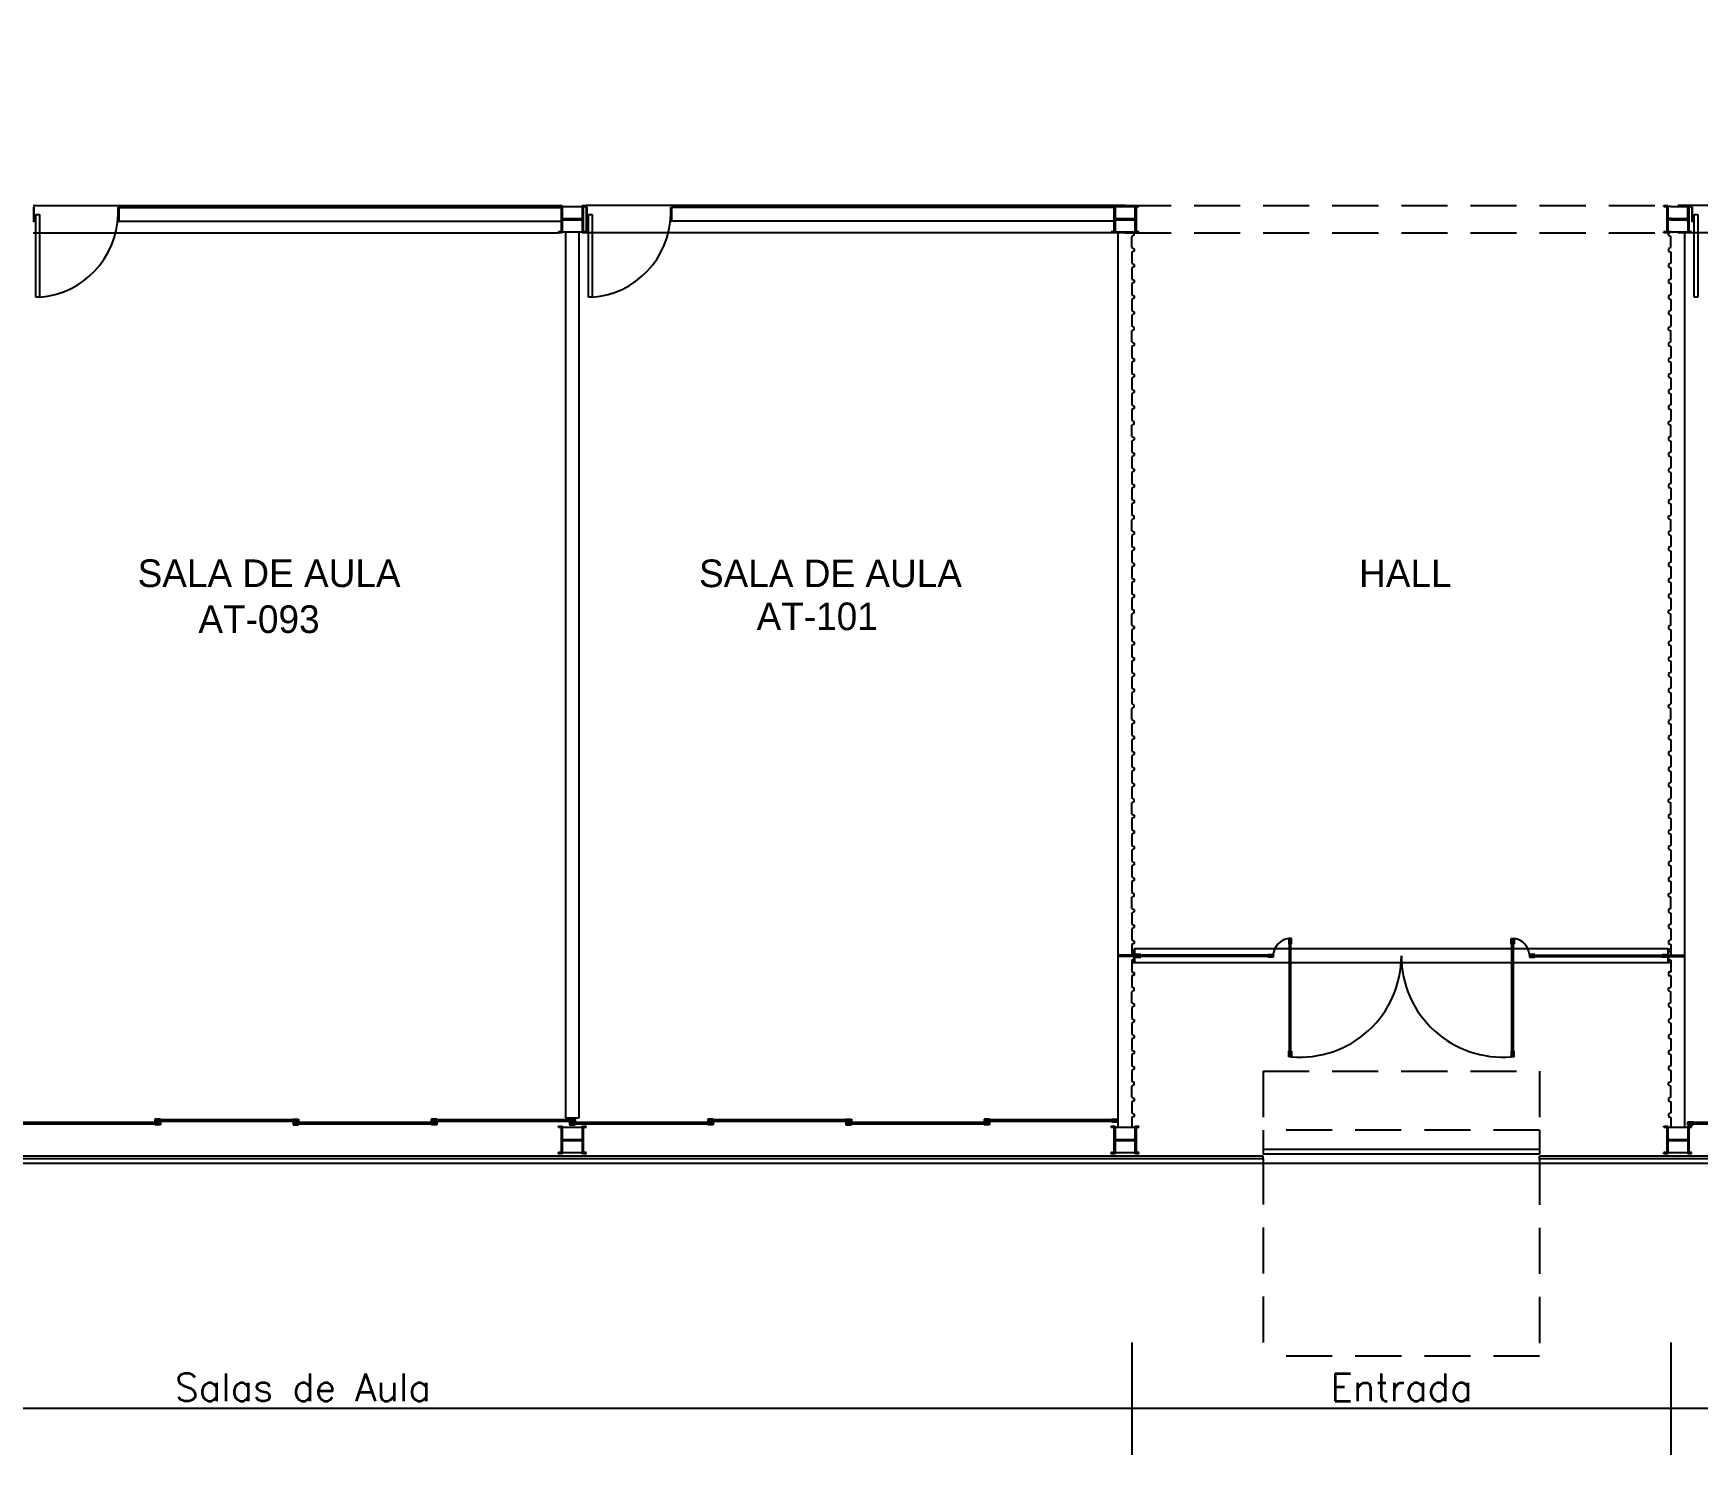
# Model space of a CAD drawing. Header units: millimetres. Extents: x 3281 to 3401, y 1379 to 1410.
# Drawn here: x 3350.39 to 3368.46, y 1379.14 to 1394.57 of the extents above; entities that cross this region are included whole.
import ezdxf
from ezdxf.enums import TextEntityAlignment as Align

# ---------------------------------------------------------------- set-up
doc = ezdxf.new("R2010")
doc.units = ezdxf.units.MM
doc.linetypes.add('DASHED', pattern=[0.75, 0.5, -0.25])
for name, color, linetype in [('3', 2, 'Continuous'), ('MATRIZ', 2, 'Continuous'), ('MATRIZ-1', 1, 'Continuous'), ('PROJ', 1, 'DASHED'), ('TEXTO-CENTRO-CUSTO', 2, 'Continuous')]:
    doc.layers.add(name, color=color, linetype=linetype)
doc.styles.add('FONTE', font='FONTE.shx', dxfattribs={"height": 0.4})
doc.styles.add('ROMANS', font='simplex.shx', dxfattribs={"height": 0.3})
doc.dimstyles.new('1', dxfattribs={"dimtxt": 0.3, "dimasz": 0.18, "dimexe": 0.5, "dimexo": 1, "dimgap": 0.08, "dimtad": 1, "dimdec": 4, "dimzin": 12, "dimdsep": 46, "dimtxsty": 'ROMANS', "dimblk1": 'NONE', "dimblk2": 'NONE', "dimsah": 1, "dimcen": 0, "dimclrd": 2, "dimclre": 2, "dimclrt": 2, "dimadec": 0, "dimazin": 0, "dimtfac": 1, "dimtdec": 4, "dimtofl": 0, "dimtmove": 2, "dimatfit": 3, "dimldrblk": 'NONE', "dimfxl": 1, "dimtolj": 1, "dimtzin": 4, "dimarcsym": 0})

# ---------------------------------------------------------------- blocks, each defined once
blk = doc.blocks.new('*D25')
at = {"layer": 'DEFPOINTS', "color": 0, "linetype": 'Continuous', "transparency": 16777216}
for p in [(3344.315, 1381.353), (3362.315, 1381.353), (3344.315, 1379.636)]:
    blk.add_point(p, dxfattribs=at)
at = {"layer": 'TEXTO-CENTRO-CUSTO', "color": 2, "linetype": 'Continuous', "lineweight": -2, "transparency": 16777216}
for p, q in [((3344.315, 1380.353), (3344.315, 1379.136)), ((3362.315, 1380.353), (3362.315, 1379.136)), ((3362.315, 1379.636), (3344.315, 1379.636))]:
    blk.add_line(p, q, dxfattribs=at)
at = {"layer": 'TEXTO-CENTRO-CUSTO', "color": 2, "linetype": 'Continuous', "transparency": 16777216, "insert": (3353.315, 1379.866), "char_height": 0.3, "attachment_point": 5, "style": 'ROMANS'}
blk.add_mtext('\\A1;Salas de Aula', dxfattribs=at)
blk = doc.blocks.new('_NONE')
at = {"color": 0, "linetype": 'ByBlock'}
blk.add_circle((0, 0), 0.25, dxfattribs=at)
blk = doc.blocks.new('*D27')
at = {"layer": 'DEFPOINTS', "color": 0, "linetype": 'Continuous', "transparency": 16777216}
for p in [(3362.315, 1381.353), (3368.164, 1381.353), (3362.315, 1379.636)]:
    blk.add_point(p, dxfattribs=at)
at = {"layer": 'TEXTO-CENTRO-CUSTO', "color": 2, "linetype": 'Continuous', "lineweight": -2, "transparency": 16777216}
for p, q in [((3362.315, 1380.353), (3362.315, 1379.136)), ((3368.164, 1380.353), (3368.164, 1379.136)), ((3368.164, 1379.636), (3362.315, 1379.636))]:
    blk.add_line(p, q, dxfattribs=at)
at = {"layer": 'TEXTO-CENTRO-CUSTO', "color": 2, "linetype": 'Continuous', "transparency": 16777216, "insert": (3365.239, 1379.866), "char_height": 0.3, "attachment_point": 5, "style": 'ROMANS'}
blk.add_mtext('\\A1;Entrada', dxfattribs=at)
blk = doc.blocks.new('*D28')
at = {"layer": 'DEFPOINTS', "color": 0, "linetype": 'Continuous', "transparency": 16777216}
for p in [(3368.164, 1381.353), (3386.314, 1381.353), (3368.164, 1379.636)]:
    blk.add_point(p, dxfattribs=at)
at = {"layer": 'TEXTO-CENTRO-CUSTO', "color": 2, "linetype": 'Continuous', "lineweight": -2, "transparency": 16777216}
for p, q in [((3368.164, 1380.353), (3368.164, 1379.136)), ((3386.314, 1380.353), (3386.314, 1379.136)), ((3386.314, 1379.636), (3368.164, 1379.636))]:
    blk.add_line(p, q, dxfattribs=at)
at = {"layer": 'TEXTO-CENTRO-CUSTO', "color": 2, "linetype": 'Continuous', "transparency": 16777216, "insert": (3377.239, 1379.866), "char_height": 0.3, "attachment_point": 5, "style": 'ROMANS'}
blk.add_mtext('\\A1;Salas de Aula', dxfattribs=at)

msp = doc.modelspace()

# ---------------------------------------------------------------- linework, layer by layer
msp.add_lwpolyline([(3281.08946, 1406.79859), (3401.38888, 1406.79859), (3401.38888, 1382.29859), (3281.08946, 1382.29859)], close=True)
at = {"layer": 'MATRIZ'}
for p, q in [((3350.39493, 1392.52018), (3350.39493, 1392.68018)), ((3350.39993, 1392.68018), (3350.39493, 1392.68018)), ((3350.39993, 1392.52018), (3350.39993, 1392.68018)), ((3350.41546, 1392.60061), (3350.45546, 1392.60061)), ((3350.41546, 1391.70061), (3350.41546, 1392.60061)), ((3350.45546, 1392.60061), (3350.45546, 1391.70061)), ((3351.31483, 1392.68018), (3351.30983, 1392.68018)), ((3351.30983, 1392.52018), (3351.30983, 1392.68018)), ((3351.31483, 1392.52018), (3351.31483, 1392.68018)), ((3351.31983, 1392.52618), (3351.31983, 1392.67618)), ((3351.31983, 1392.67618), (3356.11946, 1392.67618)), ((3356.08946, 1392.69818), (3356.13146, 1392.69818)), ((3356.08946, 1392.68618), (3356.08946, 1392.69818)), ((3356.08946, 1392.68618), (3356.11946, 1392.68618)), ((3356.11946, 1392.68618), (3356.11946, 1392.41018)), ((3356.13146, 1392.69818), (3356.13146, 1392.39818)), ((3356.13146, 1392.68618), (3356.34746, 1392.68618)), ((3356.13146, 1392.55418), (3356.34746, 1392.55418)), ((3356.13146, 1392.54218), (3356.34746, 1392.54218)), ((3356.34746, 1392.69818), (3356.34746, 1392.39818)), ((3356.34746, 1392.69818), (3356.38946, 1392.69818)), ((3356.35946, 1392.68618), (3356.35946, 1392.41018)), ((3356.35946, 1392.68618), (3356.38946, 1392.68618)), ((3356.38946, 1392.68618), (3356.38946, 1392.69818)), ((3356.38946, 1392.68618), (3356.38946, 1392.41018)), ((3356.39493, 1392.52018), (3356.39493, 1392.68018)), ((3356.39993, 1392.68018), (3356.39493, 1392.68018)), ((3356.39993, 1392.52018), (3356.39993, 1392.68018)), ((3356.41546, 1392.60061), (3356.45546, 1392.60061)), ((3356.41546, 1391.70061), (3356.41546, 1392.60061)), ((3356.45546, 1392.60061), (3356.45546, 1391.70061)), ((3357.31483, 1392.68018), (3357.30983, 1392.68018)), ((3357.30983, 1392.52018), (3357.30983, 1392.68018)), ((3357.31483, 1392.52018), (3357.31483, 1392.68018)), ((3362.11946, 1392.67618), (3357.31983, 1392.67618)), ((3357.31983, 1392.52618), (3357.31983, 1392.67618)), ((3362.08946, 1392.68618), (3362.08946, 1392.69818)), ((3362.08946, 1392.69818), (3362.13146, 1392.69818)), ((3362.08946, 1392.68618), (3362.11946, 1392.68618)), ((3362.11946, 1392.68618), (3362.11946, 1392.41018)), ((3362.13146, 1392.69818), (3362.13146, 1392.39818)), ((3362.13146, 1392.68618), (3362.34746, 1392.68618)), ((3362.13146, 1392.55418), (3362.34746, 1392.55418)), ((3362.13146, 1392.54218), (3362.34746, 1392.54218)), ((3368.16437, 1392.68618), (3368.34746, 1392.68618)), ((3368.16437, 1392.55418), (3368.34746, 1392.55418)), ((3368.16437, 1392.54218), (3368.34746, 1392.54218)), ((3368.34488, 1392.68118), (3368.34988, 1392.68118)), ((3368.34488, 1392.68118), (3368.34488, 1392.52118)), ((3368.34746, 1392.69818), (3368.38946, 1392.69818)), ((3368.34746, 1392.69818), (3368.34746, 1392.39818)), ((3368.34988, 1392.68118), (3368.34988, 1392.52118)), ((3368.35946, 1392.68618), (3368.38946, 1392.68618)), ((3368.35946, 1392.68618), (3368.35946, 1392.41018)), ((3368.38946, 1392.68618), (3368.38946, 1392.69818)), ((3368.39493, 1392.52017), (3368.39493, 1392.68017)), ((3368.39993, 1392.68017), (3368.39493, 1392.68017)), ((3368.39993, 1392.52017), (3368.39993, 1392.68017)), ((3368.41546, 1392.60059), (3368.45546, 1392.60059)), ((3368.41546, 1391.70059), (3368.41546, 1392.60059)), ((3368.45546, 1392.60059), (3368.45546, 1391.70059)), ((3350.39993, 1392.52018), (3350.39493, 1392.52018)), ((3351.31483, 1392.52018), (3351.30983, 1392.52018)), ((3351.31983, 1392.52618), (3356.11946, 1392.52618)), ((3356.08946, 1392.39818), (3356.08946, 1392.41018)), ((3356.11946, 1392.41018), (3356.08946, 1392.41018)), ((3356.13146, 1392.39818), (3356.08946, 1392.39818)), ((3356.13146, 1392.41018), (3356.34746, 1392.41018)), ((3356.16446, 1392.41018), (3356.16446, 1382.794)), ((3356.31446, 1382.794), (3356.31446, 1392.41018)), ((3356.38946, 1392.39818), (3356.34746, 1392.39818)), ((3356.38946, 1392.41018), (3356.35946, 1392.41018)), ((3356.38946, 1392.39818), (3356.38946, 1392.41018)), ((3356.39993, 1392.52018), (3356.39493, 1392.52018)), ((3357.31483, 1392.52018), (3357.30983, 1392.52018)), ((3362.11946, 1392.52618), (3357.31983, 1392.52618)), ((3362.11946, 1392.41018), (3362.08946, 1392.41018)), ((3362.08946, 1392.39818), (3362.08946, 1392.41018)), ((3362.13146, 1392.39818), (3362.08946, 1392.39818)), ((3362.13146, 1392.41018), (3362.34746, 1392.41018)), ((3362.16404, 1382.69093), (3362.16404, 1392.41018)), ((3368.16437, 1392.41018), (3368.34746, 1392.41018)), ((3368.31488, 1382.69093), (3368.31488, 1392.41018)), ((3368.34488, 1392.52118), (3368.34988, 1392.52118)), ((3368.38946, 1392.39818), (3368.34746, 1392.39818)), ((3368.38946, 1392.41018), (3368.35946, 1392.41018)), ((3368.38946, 1392.39818), (3368.38946, 1392.41018)), ((3368.39993, 1392.52017), (3368.39493, 1392.52017)), ((3350.45546, 1391.70061), (3350.41546, 1391.70061)), ((3356.45546, 1391.70061), (3356.41546, 1391.70061)), ((3368.45546, 1391.70059), (3368.41546, 1391.70059)), ((3356.16446, 1382.794), (3356.31446, 1382.794))]:
    msp.add_line(p, q, dxfattribs=at)
for centre in [(3350.386, 1392.62208), (3356.386, 1392.62208)]:
    msp.add_arc(centre, 0.92408, 274.310497, 358.642288, dxfattribs=at)
at = {"layer": 'MATRIZ-1'}
for p, q in [((3350.38946, 1392.69818), (3356.08946, 1392.69818)), ((3362.23946, 1392.69818), (3356.38946, 1392.69818)), ((3362.34746, 1392.69818), (3362.38946, 1392.69818)), ((3362.34746, 1392.69818), (3362.34746, 1392.39818)), ((3362.35946, 1392.68618), (3362.38946, 1392.68618)), ((3362.35946, 1392.68618), (3362.35946, 1392.41018)), ((3362.38946, 1392.68618), (3362.38946, 1392.69818)), ((3368.08946, 1392.68618), (3368.08946, 1392.69818)), ((3368.08946, 1392.69818), (3368.13146, 1392.69818)), ((3368.08946, 1392.68618), (3368.11946, 1392.68618)), ((3368.11946, 1392.68618), (3368.11946, 1392.41018)), ((3368.13146, 1392.69818), (3368.13146, 1392.39818)), ((3368.16437, 1392.68618), (3368.13146, 1392.68618)), ((3368.16437, 1392.55418), (3368.13146, 1392.55418)), ((3368.16437, 1392.54218), (3368.13146, 1392.54218)), ((3374.08946, 1392.69818), (3368.23946, 1392.69818)), ((3350.38946, 1392.39818), (3356.08946, 1392.39818)), ((3362.23946, 1392.39818), (3356.38946, 1392.39818)), ((3362.33956, 1392.39809), (3362.31456, 1392.41059)), ((3362.33956, 1392.37309), (3362.31456, 1392.36059)), ((3362.31456, 1392.23979), (3362.31456, 1392.36059)), ((3362.33956, 1392.37309), (3362.33956, 1392.39809)), ((3362.38946, 1392.39818), (3362.34746, 1392.39818)), ((3362.38946, 1392.41018), (3362.35946, 1392.41018)), ((3362.38946, 1392.39818), (3362.38946, 1392.41018)), ((3368.11946, 1392.41018), (3368.08946, 1392.41018)), ((3368.08946, 1392.39818), (3368.08946, 1392.41018)), ((3368.13146, 1392.39818), (3368.08946, 1392.39818)), ((3368.16437, 1392.41018), (3368.13146, 1392.41018)), ((3368.13937, 1392.39809), (3368.16437, 1392.41059)), ((3368.13937, 1392.37309), (3368.13937, 1392.39809)), ((3368.13937, 1392.37309), (3368.16437, 1392.36059)), ((3368.16437, 1392.23979), (3368.16437, 1392.36059)), ((3374.08946, 1392.39818), (3368.23946, 1392.39818)), ((3362.31456, 1392.23979), (3362.33956, 1392.22729)), ((3362.33956, 1392.20229), (3362.31456, 1392.18979)), ((3362.31456, 1392.18979), (3362.31456, 1392.06933)), ((3362.33956, 1392.22729), (3362.33956, 1392.20229)), ((3368.16437, 1392.23979), (3368.13937, 1392.22729)), ((3368.13937, 1392.22729), (3368.13937, 1392.20229)), ((3368.13937, 1392.20229), (3368.16437, 1392.18979)), ((3368.16437, 1392.18979), (3368.16437, 1392.06933)), ((3362.31456, 1392.06933), (3362.33956, 1392.05683)), ((3362.33956, 1392.03183), (3362.31456, 1392.01933)), ((3362.31456, 1392.01933), (3362.31456, 1391.89819)), ((3362.33956, 1392.05683), (3362.33956, 1392.03183)), ((3368.16437, 1392.06933), (3368.13937, 1392.05683)), ((3368.13937, 1392.05683), (3368.13937, 1392.03183)), ((3368.13937, 1392.03183), (3368.16437, 1392.01933)), ((3368.16437, 1392.01933), (3368.16437, 1391.89819)), ((3362.31456, 1391.89819), (3362.33956, 1391.88569)), ((3362.33956, 1391.86069), (3362.31456, 1391.84819)), ((3362.31456, 1391.84819), (3362.31456, 1391.72739)), ((3362.33956, 1391.88569), (3362.33956, 1391.86069)), ((3368.16437, 1391.89819), (3368.13937, 1391.88569)), ((3368.13937, 1391.88569), (3368.13937, 1391.86069)), ((3368.13937, 1391.86069), (3368.16437, 1391.84819)), ((3368.16437, 1391.84819), (3368.16437, 1391.72739)), ((3362.31456, 1391.72739), (3362.33956, 1391.71489)), ((3362.33956, 1391.68989), (3362.31456, 1391.67739)), ((3362.31456, 1391.67739), (3362.31456, 1391.55659)), ((3362.33956, 1391.71489), (3362.33956, 1391.68989)), ((3368.16437, 1391.72739), (3368.13937, 1391.71489)), ((3368.13937, 1391.71489), (3368.13937, 1391.68989)), ((3368.13937, 1391.68989), (3368.16437, 1391.67739)), ((3368.16437, 1391.67739), (3368.16437, 1391.55659)), ((3362.31456, 1391.55659), (3362.33956, 1391.54409)), ((3362.33956, 1391.51909), (3362.31456, 1391.50659)), ((3362.31456, 1391.50659), (3362.31456, 1391.38579)), ((3362.33956, 1391.54409), (3362.33956, 1391.51909)), ((3368.16437, 1391.55659), (3368.13937, 1391.54409)), ((3368.13937, 1391.54409), (3368.13937, 1391.51909)), ((3368.13937, 1391.51909), (3368.16437, 1391.50659)), ((3368.16437, 1391.50659), (3368.16437, 1391.38579)), ((3362.33956, 1391.37329), (3362.31456, 1391.38579)), ((3362.33956, 1391.34829), (3362.31456, 1391.33579)), ((3362.31456, 1391.21499), (3362.31456, 1391.33579)), ((3362.33956, 1391.34829), (3362.33956, 1391.37329)), ((3368.13937, 1391.37329), (3368.16437, 1391.38579)), ((3368.13937, 1391.34829), (3368.13937, 1391.37329)), ((3368.13937, 1391.34829), (3368.16437, 1391.33579)), ((3368.16437, 1391.21499), (3368.16437, 1391.33579)), ((3362.31456, 1391.21499), (3362.33956, 1391.20249)), ((3362.33956, 1391.17749), (3362.31456, 1391.16499)), ((3362.31456, 1391.16499), (3362.31456, 1391.04453)), ((3362.33956, 1391.20249), (3362.33956, 1391.17749)), ((3368.16437, 1391.21499), (3368.13937, 1391.20249)), ((3368.13937, 1391.20249), (3368.13937, 1391.17749)), ((3368.13937, 1391.17749), (3368.16437, 1391.16499)), ((3368.16437, 1391.16499), (3368.16437, 1391.04453)), ((3362.31456, 1391.04453), (3362.33956, 1391.03203)), ((3362.33956, 1391.00703), (3362.31456, 1390.99453)), ((3362.31456, 1390.99453), (3362.31456, 1390.87339)), ((3362.33956, 1391.03203), (3362.33956, 1391.00703)), ((3368.16437, 1391.04453), (3368.13937, 1391.03203)), ((3368.13937, 1391.03203), (3368.13937, 1391.00703)), ((3368.13937, 1391.00703), (3368.16437, 1390.99453)), ((3368.16437, 1390.99453), (3368.16437, 1390.87339)), ((3362.31456, 1390.87339), (3362.33956, 1390.86089)), ((3362.33956, 1390.83589), (3362.31456, 1390.82339)), ((3362.31456, 1390.82339), (3362.31456, 1390.70259)), ((3362.33956, 1390.86089), (3362.33956, 1390.83589)), ((3368.16437, 1390.87339), (3368.13937, 1390.86089)), ((3368.13937, 1390.86089), (3368.13937, 1390.83589)), ((3368.13937, 1390.83589), (3368.16437, 1390.82339)), ((3368.16437, 1390.82339), (3368.16437, 1390.70259)), ((3362.31456, 1390.70259), (3362.33956, 1390.69009)), ((3362.33956, 1390.66509), (3362.31456, 1390.65259)), ((3362.31456, 1390.65259), (3362.31456, 1390.53179)), ((3362.33956, 1390.69009), (3362.33956, 1390.66509)), ((3368.16437, 1390.70259), (3368.13937, 1390.69009)), ((3368.13937, 1390.69009), (3368.13937, 1390.66509)), ((3368.13937, 1390.66509), (3368.16437, 1390.65259)), ((3368.16437, 1390.65259), (3368.16437, 1390.53179)), ((3362.31456, 1390.53179), (3362.33956, 1390.51929)), ((3362.33956, 1390.49429), (3362.31456, 1390.48179)), ((3362.31456, 1390.48179), (3362.31456, 1390.36099)), ((3362.33956, 1390.34849), (3362.31456, 1390.36099)), ((3362.33956, 1390.51929), (3362.33956, 1390.49429)), ((3368.16437, 1390.53179), (3368.13937, 1390.51929)), ((3368.13937, 1390.51929), (3368.13937, 1390.49429)), ((3368.13937, 1390.49429), (3368.16437, 1390.48179)), ((3368.13937, 1390.34849), (3368.16437, 1390.36099)), ((3368.16437, 1390.48179), (3368.16437, 1390.36099)), ((3362.33956, 1390.32349), (3362.31456, 1390.31099)), ((3362.31456, 1390.19019), (3362.31456, 1390.31099)), ((3362.31456, 1390.19019), (3362.33956, 1390.17769)), ((3362.33956, 1390.32349), (3362.33956, 1390.34849)), ((3368.13937, 1390.32349), (3368.13937, 1390.34849)), ((3368.13937, 1390.32349), (3368.16437, 1390.31099)), ((3368.16437, 1390.19019), (3368.13937, 1390.17769)), ((3368.16437, 1390.19019), (3368.16437, 1390.31099)), ((3362.33956, 1390.15269), (3362.31456, 1390.14019)), ((3362.31456, 1390.14019), (3362.31456, 1390.01973)), ((3362.31456, 1390.01973), (3362.33956, 1390.00723)), ((3362.33956, 1390.17769), (3362.33956, 1390.15269)), ((3362.33956, 1390.00723), (3362.33956, 1389.98223)), ((3368.13937, 1390.17769), (3368.13937, 1390.15269)), ((3368.13937, 1390.15269), (3368.16437, 1390.14019)), ((3368.16437, 1390.01973), (3368.13937, 1390.00723)), ((3368.13937, 1390.00723), (3368.13937, 1389.98223)), ((3368.16437, 1390.14019), (3368.16437, 1390.01973)), ((3362.33956, 1389.98223), (3362.31456, 1389.96973)), ((3362.31456, 1389.96973), (3362.31456, 1389.84859)), ((3362.31456, 1389.84859), (3362.33956, 1389.83609)), ((3362.33956, 1389.83609), (3362.33956, 1389.81109)), ((3368.13937, 1389.98223), (3368.16437, 1389.96973)), ((3368.16437, 1389.84859), (3368.13937, 1389.83609)), ((3368.13937, 1389.83609), (3368.13937, 1389.81109)), ((3368.16437, 1389.96973), (3368.16437, 1389.84859)), ((3362.33956, 1389.81109), (3362.31456, 1389.79859)), ((3362.31456, 1389.79859), (3362.31456, 1389.67779)), ((3362.31456, 1389.67779), (3362.33956, 1389.66529)), ((3362.33956, 1389.64029), (3362.31456, 1389.62779)), ((3362.33956, 1389.66529), (3362.33956, 1389.64029)), ((3368.13937, 1389.81109), (3368.16437, 1389.79859)), ((3368.16437, 1389.67779), (3368.13937, 1389.66529)), ((3368.13937, 1389.66529), (3368.13937, 1389.64029)), ((3368.13937, 1389.64029), (3368.16437, 1389.62779)), ((3368.16437, 1389.79859), (3368.16437, 1389.67779)), ((3362.31456, 1389.62779), (3362.31456, 1389.50699)), ((3362.31456, 1389.50699), (3362.33956, 1389.49449)), ((3362.33956, 1389.46949), (3362.31456, 1389.45699)), ((3362.31456, 1389.45699), (3362.31456, 1389.33619)), ((3362.33956, 1389.49449), (3362.33956, 1389.46949)), ((3368.16437, 1389.50699), (3368.13937, 1389.49449)), ((3368.13937, 1389.49449), (3368.13937, 1389.46949)), ((3368.13937, 1389.46949), (3368.16437, 1389.45699)), ((3368.16437, 1389.62779), (3368.16437, 1389.50699)), ((3368.16437, 1389.45699), (3368.16437, 1389.33619)), ((3362.33956, 1389.32369), (3362.31456, 1389.33619)), ((3362.33956, 1389.29869), (3362.31456, 1389.28619)), ((3362.31456, 1389.16539), (3362.31456, 1389.28619)), ((3362.33956, 1389.29869), (3362.33956, 1389.32369)), ((3368.13937, 1389.32369), (3368.16437, 1389.33619)), ((3368.13937, 1389.29869), (3368.13937, 1389.32369)), ((3368.13937, 1389.29869), (3368.16437, 1389.28619)), ((3368.16437, 1389.16539), (3368.16437, 1389.28619)), ((3362.31456, 1389.16539), (3362.33956, 1389.15289)), ((3362.33956, 1389.12789), (3362.31456, 1389.11539)), ((3362.31456, 1389.11539), (3362.31456, 1388.99493)), ((3362.33956, 1389.15289), (3362.33956, 1389.12789)), ((3368.16437, 1389.16539), (3368.13937, 1389.15289)), ((3368.13937, 1389.15289), (3368.13937, 1389.12789)), ((3368.13937, 1389.12789), (3368.16437, 1389.11539)), ((3368.16437, 1389.11539), (3368.16437, 1388.99493)), ((3362.31456, 1388.99493), (3362.33956, 1388.98243)), ((3362.33956, 1388.95743), (3362.31456, 1388.94493)), ((3362.31456, 1388.94493), (3362.31456, 1388.82379)), ((3362.33956, 1388.98243), (3362.33956, 1388.95743)), ((3368.16437, 1388.99493), (3368.13937, 1388.98243)), ((3368.13937, 1388.98243), (3368.13937, 1388.95743)), ((3368.13937, 1388.95743), (3368.16437, 1388.94493)), ((3368.16437, 1388.94493), (3368.16437, 1388.82379)), ((3362.31456, 1388.82379), (3362.33956, 1388.81129)), ((3362.33956, 1388.78629), (3362.31456, 1388.77379)), ((3362.31456, 1388.77379), (3362.31456, 1388.65299)), ((3362.33956, 1388.81129), (3362.33956, 1388.78629)), ((3368.16437, 1388.82379), (3368.13937, 1388.81129)), ((3368.13937, 1388.81129), (3368.13937, 1388.78629)), ((3368.13937, 1388.78629), (3368.16437, 1388.77379)), ((3368.16437, 1388.77379), (3368.16437, 1388.65299)), ((3362.31456, 1388.65299), (3362.33956, 1388.64049)), ((3362.33956, 1388.61549), (3362.31456, 1388.60299)), ((3362.31456, 1388.60299), (3362.31456, 1388.48219)), ((3362.33956, 1388.64049), (3362.33956, 1388.61549)), ((3368.16437, 1388.65299), (3368.13937, 1388.64049)), ((3368.13937, 1388.64049), (3368.13937, 1388.61549)), ((3368.13937, 1388.61549), (3368.16437, 1388.60299)), ((3368.16437, 1388.60299), (3368.16437, 1388.48219)), ((3362.31456, 1388.48219), (3362.33956, 1388.46969)), ((3362.33956, 1388.44469), (3362.31456, 1388.43219)), ((3362.31456, 1388.43219), (3362.31456, 1388.31139)), ((3362.33956, 1388.46969), (3362.33956, 1388.44469)), ((3368.16437, 1388.48219), (3368.13937, 1388.46969)), ((3368.13937, 1388.46969), (3368.13937, 1388.44469)), ((3368.13937, 1388.44469), (3368.16437, 1388.43219)), ((3368.16437, 1388.43219), (3368.16437, 1388.31139)), ((3362.33956, 1388.29889), (3362.31456, 1388.31139)), ((3362.33956, 1388.27389), (3362.31456, 1388.26139)), ((3362.31456, 1388.14059), (3362.31456, 1388.26139)), ((3362.33956, 1388.27389), (3362.33956, 1388.29889)), ((3368.13937, 1388.29889), (3368.16437, 1388.31139)), ((3368.13937, 1388.27389), (3368.13937, 1388.29889)), ((3368.13937, 1388.27389), (3368.16437, 1388.26139)), ((3368.16437, 1388.14059), (3368.16437, 1388.26139)), ((3362.31456, 1388.14059), (3362.33956, 1388.12809)), ((3362.33956, 1388.10309), (3362.31456, 1388.09059)), ((3362.31456, 1388.09059), (3362.31456, 1387.97013)), ((3362.33956, 1388.12809), (3362.33956, 1388.10309)), ((3368.16437, 1388.14059), (3368.13937, 1388.12809)), ((3368.13937, 1388.12809), (3368.13937, 1388.10309)), ((3368.13937, 1388.10309), (3368.16437, 1388.09059)), ((3368.16437, 1388.09059), (3368.16437, 1387.97013)), ((3362.31456, 1387.97013), (3362.33956, 1387.95763)), ((3362.33956, 1387.93263), (3362.31456, 1387.92013)), ((3362.31456, 1387.92013), (3362.31456, 1387.79899)), ((3362.33956, 1387.95763), (3362.33956, 1387.93263)), ((3368.16437, 1387.97013), (3368.13937, 1387.95763)), ((3368.13937, 1387.95763), (3368.13937, 1387.93263)), ((3368.13937, 1387.93263), (3368.16437, 1387.92013)), ((3368.16437, 1387.92013), (3368.16437, 1387.79899)), ((3362.31456, 1387.79899), (3362.33956, 1387.78649)), ((3362.33956, 1387.76149), (3362.31456, 1387.74899)), ((3362.31456, 1387.74899), (3362.31456, 1387.62819)), ((3362.33956, 1387.78649), (3362.33956, 1387.76149)), ((3368.16437, 1387.79899), (3368.13937, 1387.78649)), ((3368.13937, 1387.78649), (3368.13937, 1387.76149)), ((3368.13937, 1387.76149), (3368.16437, 1387.74899)), ((3368.16437, 1387.74899), (3368.16437, 1387.62819)), ((3362.31456, 1387.62819), (3362.33956, 1387.61569)), ((3362.33956, 1387.59069), (3362.31456, 1387.57819)), ((3362.31456, 1387.57819), (3362.31456, 1387.45739)), ((3362.33956, 1387.61569), (3362.33956, 1387.59069)), ((3368.16437, 1387.62819), (3368.13937, 1387.61569)), ((3368.13937, 1387.61569), (3368.13937, 1387.59069)), ((3368.13937, 1387.59069), (3368.16437, 1387.57819)), ((3368.16437, 1387.57819), (3368.16437, 1387.45739)), ((3362.31456, 1387.45739), (3362.33956, 1387.44489)), ((3362.33956, 1387.41989), (3362.31456, 1387.40739)), ((3362.31456, 1387.40739), (3362.31456, 1387.28659)), ((3362.33956, 1387.44489), (3362.33956, 1387.41989)), ((3368.16437, 1387.45739), (3368.13937, 1387.44489)), ((3368.13937, 1387.44489), (3368.13937, 1387.41989)), ((3368.13937, 1387.41989), (3368.16437, 1387.40739)), ((3368.16437, 1387.40739), (3368.16437, 1387.28659)), ((3362.33956, 1387.27409), (3362.31456, 1387.28659)), ((3362.33956, 1387.24909), (3362.31456, 1387.23659)), ((3362.31456, 1387.11579), (3362.31456, 1387.23659)), ((3362.31456, 1387.11579), (3362.33956, 1387.10329)), ((3362.33956, 1387.24909), (3362.33956, 1387.27409)), ((3368.13937, 1387.27409), (3368.16437, 1387.28659)), ((3368.13937, 1387.24909), (3368.13937, 1387.27409)), ((3368.13937, 1387.24909), (3368.16437, 1387.23659)), ((3368.16437, 1387.11579), (3368.13937, 1387.10329)), ((3368.16437, 1387.11579), (3368.16437, 1387.23659)), ((3362.33956, 1387.07829), (3362.31456, 1387.06579)), ((3362.31456, 1387.06579), (3362.31456, 1386.94533)), ((3362.31456, 1386.94533), (3362.33956, 1386.93283)), ((3362.33956, 1387.10329), (3362.33956, 1387.07829)), ((3362.33956, 1386.93283), (3362.33956, 1386.90783)), ((3368.13937, 1387.10329), (3368.13937, 1387.07829)), ((3368.13937, 1387.07829), (3368.16437, 1387.06579)), ((3368.16437, 1386.94533), (3368.13937, 1386.93283)), ((3368.13937, 1386.93283), (3368.13937, 1386.90783)), ((3368.16437, 1387.06579), (3368.16437, 1386.94533)), ((3362.33956, 1386.90783), (3362.31456, 1386.89533)), ((3362.31456, 1386.89533), (3362.31456, 1386.77419)), ((3362.31456, 1386.77419), (3362.33956, 1386.76169)), ((3362.33956, 1386.76169), (3362.33956, 1386.73669)), ((3368.13937, 1386.90783), (3368.16437, 1386.89533)), ((3368.16437, 1386.77419), (3368.13937, 1386.76169)), ((3368.13937, 1386.76169), (3368.13937, 1386.73669)), ((3368.16437, 1386.89533), (3368.16437, 1386.77419)), ((3362.33956, 1386.73669), (3362.31456, 1386.72419)), ((3362.31456, 1386.72419), (3362.31456, 1386.60339)), ((3362.31456, 1386.60339), (3362.33956, 1386.59089)), ((3362.33956, 1386.56589), (3362.31456, 1386.55339)), ((3362.33956, 1386.59089), (3362.33956, 1386.56589)), ((3368.13937, 1386.73669), (3368.16437, 1386.72419)), ((3368.16437, 1386.60339), (3368.13937, 1386.59089)), ((3368.13937, 1386.59089), (3368.13937, 1386.56589)), ((3368.13937, 1386.56589), (3368.16437, 1386.55339)), ((3368.16437, 1386.72419), (3368.16437, 1386.60339)), ((3362.31456, 1386.55339), (3362.31456, 1386.43259)), ((3362.31456, 1386.43259), (3362.33956, 1386.42009)), ((3362.33956, 1386.39509), (3362.31456, 1386.38259)), ((3362.33956, 1386.42009), (3362.33956, 1386.39509)), ((3368.16437, 1386.43259), (3368.13937, 1386.42009)), ((3368.13937, 1386.42009), (3368.13937, 1386.39509)), ((3368.13937, 1386.39509), (3368.16437, 1386.38259)), ((3368.16437, 1386.55339), (3368.16437, 1386.43259)), ((3362.31456, 1386.38259), (3362.31456, 1386.26179)), ((3362.33956, 1386.24929), (3362.31456, 1386.26179)), ((3362.33956, 1386.22429), (3362.31456, 1386.21179)), ((3362.31456, 1386.09099), (3362.31456, 1386.21179)), ((3362.33956, 1386.22429), (3362.33956, 1386.24929)), ((3368.13937, 1386.24929), (3368.16437, 1386.26179)), ((3368.13937, 1386.22429), (3368.13937, 1386.24929)), ((3368.13937, 1386.22429), (3368.16437, 1386.21179)), ((3368.16437, 1386.38259), (3368.16437, 1386.26179)), ((3368.16437, 1386.09099), (3368.16437, 1386.21179)), ((3362.31456, 1386.09099), (3362.33956, 1386.07849)), ((3362.33956, 1386.05349), (3362.31456, 1386.04099)), ((3362.31456, 1386.04099), (3362.31456, 1385.92053)), ((3362.33956, 1386.07849), (3362.33956, 1386.05349)), ((3368.16437, 1386.09099), (3368.13937, 1386.07849)), ((3368.13937, 1386.07849), (3368.13937, 1386.05349)), ((3368.13937, 1386.05349), (3368.16437, 1386.04099)), ((3368.16437, 1386.04099), (3368.16437, 1385.92053)), ((3362.31456, 1385.92053), (3362.33956, 1385.90803)), ((3362.33956, 1385.88303), (3362.31456, 1385.87053)), ((3362.31456, 1385.87053), (3362.31456, 1385.74939)), ((3362.33956, 1385.90803), (3362.33956, 1385.88303)), ((3368.16437, 1385.92053), (3368.13937, 1385.90803)), ((3368.13937, 1385.90803), (3368.13937, 1385.88303)), ((3368.13937, 1385.88303), (3368.16437, 1385.87053)), ((3368.16437, 1385.87053), (3368.16437, 1385.74939)), ((3362.31456, 1385.74939), (3362.33956, 1385.73689)), ((3362.33956, 1385.71189), (3362.31456, 1385.69939)), ((3362.31456, 1385.69939), (3362.31456, 1385.57859)), ((3362.33956, 1385.73689), (3362.33956, 1385.71189)), ((3368.16437, 1385.74939), (3368.13937, 1385.73689)), ((3368.13937, 1385.73689), (3368.13937, 1385.71189)), ((3368.13937, 1385.71189), (3368.16437, 1385.69939)), ((3368.16437, 1385.69939), (3368.16437, 1385.57859)), ((3362.31456, 1385.57859), (3362.33956, 1385.56609)), ((3362.33956, 1385.54109), (3362.31456, 1385.52859)), ((3362.31456, 1385.52859), (3362.31456, 1385.40779)), ((3362.33956, 1385.56609), (3362.33956, 1385.54109)), ((3368.16437, 1385.57859), (3368.13937, 1385.56609)), ((3368.13937, 1385.56609), (3368.13937, 1385.54109)), ((3368.13937, 1385.54109), (3368.16437, 1385.52859)), ((3368.16437, 1385.52859), (3368.16437, 1385.40779)), ((3362.31456, 1385.40779), (3362.33956, 1385.39529)), ((3362.33956, 1385.37029), (3362.31456, 1385.35779)), ((3362.31456, 1385.35779), (3362.31456, 1385.23699)), ((3362.33956, 1385.39529), (3362.33956, 1385.37029)), ((3368.16437, 1385.40779), (3368.13937, 1385.39529)), ((3368.13937, 1385.39529), (3368.13937, 1385.37029)), ((3368.13937, 1385.37029), (3368.16437, 1385.35779)), ((3368.16437, 1385.35779), (3368.16437, 1385.23699)), ((3362.33956, 1385.22449), (3362.31456, 1385.23699)), ((3362.33956, 1385.19949), (3362.31456, 1385.18699)), ((3362.31456, 1385.06619), (3362.31456, 1385.18699)), ((3362.33956, 1385.19949), (3362.33956, 1385.22449)), ((3368.13937, 1385.22449), (3368.16437, 1385.23699)), ((3368.13937, 1385.19949), (3368.13937, 1385.22449)), ((3368.13937, 1385.19949), (3368.16437, 1385.18699)), ((3368.16437, 1385.06619), (3368.16437, 1385.18699)), ((3362.31456, 1385.06619), (3362.33956, 1385.05369)), ((3362.33956, 1385.02869), (3362.31456, 1385.01619)), ((3362.31456, 1385.01619), (3362.31456, 1384.89573)), ((3362.33956, 1385.05369), (3362.33956, 1385.02869)), ((3368.16437, 1385.06619), (3368.13937, 1385.05369)), ((3368.13937, 1385.05369), (3368.13937, 1385.02869)), ((3368.13937, 1385.02869), (3368.16437, 1385.01619)), ((3368.16437, 1385.01619), (3368.16437, 1384.89573)), ((3362.31456, 1384.89573), (3362.33956, 1384.88323)), ((3362.33956, 1384.85823), (3362.31456, 1384.84573)), ((3362.31456, 1384.84573), (3362.31456, 1384.72459)), ((3362.33956, 1384.88323), (3362.33956, 1384.85823)), ((3368.16437, 1384.89573), (3368.13937, 1384.88323)), ((3368.13937, 1384.88323), (3368.13937, 1384.85823)), ((3368.13937, 1384.85823), (3368.16437, 1384.84573)), ((3368.16437, 1384.84573), (3368.16437, 1384.72459)), ((3362.31445, 1384.62097), (3362.33945, 1384.62097)), ((3362.31445, 1384.62097), (3362.31445, 1384.59597)), ((3362.31445, 1384.59597), (3362.33945, 1384.59597)), ((3362.31456, 1384.72459), (3362.33956, 1384.71209)), ((3362.33956, 1384.68709), (3362.31456, 1384.67459)), ((3362.31456, 1384.67459), (3362.31456, 1384.55379)), ((3362.33945, 1384.47597), (3362.33945, 1384.62597)), ((3362.34445, 1384.62597), (3362.33945, 1384.62597)), ((3362.33945, 1384.59597), (3362.33945, 1384.62097)), ((3362.33956, 1384.71209), (3362.33956, 1384.68709)), ((3368.13377, 1384.62597), (3362.34445, 1384.62597)), ((3362.34445, 1384.47597), (3362.34445, 1384.62597)), ((3368.13377, 1384.47597), (3368.13377, 1384.62597)), ((3368.13377, 1384.62597), (3368.13877, 1384.62597)), ((3368.13877, 1384.47597), (3368.13877, 1384.62597)), ((3368.16377, 1384.62097), (3368.13877, 1384.62097)), ((3368.13877, 1384.59597), (3368.13877, 1384.62097)), ((3368.16377, 1384.59597), (3368.13877, 1384.59597)), ((3368.16437, 1384.72459), (3368.13937, 1384.71209)), ((3368.13937, 1384.71209), (3368.13937, 1384.68709)), ((3368.13937, 1384.68709), (3368.16437, 1384.67459)), ((3368.16377, 1384.62097), (3368.16377, 1384.59597)), ((3368.16437, 1384.67459), (3368.16437, 1384.55379)), ((3362.31397, 1384.49979), (3362.31397, 1384.37899)), ((3362.31445, 1384.50591), (3362.31445, 1384.48091)), ((3362.31445, 1384.50591), (3362.33945, 1384.50591)), ((3362.31445, 1384.48091), (3362.33945, 1384.48091)), ((3362.31456, 1384.55379), (3362.33956, 1384.54129)), ((3362.33956, 1384.51629), (3362.31456, 1384.50379)), ((3362.31456, 1384.50379), (3362.31456, 1384.38299)), ((3362.33945, 1384.48091), (3362.33945, 1384.50591)), ((3362.34445, 1384.47597), (3362.33945, 1384.47597)), ((3362.33956, 1384.54129), (3362.33956, 1384.51629)), ((3368.13377, 1384.47597), (3362.34445, 1384.47597)), ((3362.34926, 1384.56597), (3362.34926, 1384.53597)), ((3362.40926, 1384.56597), (3362.34926, 1384.56597)), ((3362.34926, 1384.53597), (3362.40926, 1384.53597)), ((3362.35626, 1384.54297), (3362.35626, 1384.55897)), ((3368.06953, 1384.56597), (3368.12953, 1384.56597)), ((3368.12953, 1384.53597), (3368.06953, 1384.53597)), ((3368.12253, 1384.54297), (3368.12253, 1384.55897)), ((3368.12953, 1384.56597), (3368.12953, 1384.53597)), ((3368.13377, 1384.47597), (3368.13877, 1384.47597)), ((3368.13877, 1384.48091), (3368.13877, 1384.50591)), ((3368.16377, 1384.50591), (3368.13877, 1384.50591)), ((3368.16377, 1384.48091), (3368.13877, 1384.48091)), ((3368.16437, 1384.55379), (3368.13937, 1384.54129)), ((3368.13937, 1384.54129), (3368.13937, 1384.51629)), ((3368.13937, 1384.51629), (3368.16437, 1384.50379)), ((3368.16377, 1384.50591), (3368.16377, 1384.48091)), ((3368.16437, 1384.50379), (3368.16437, 1384.38299)), ((3368.16495, 1384.49979), (3368.16495, 1384.37899)), ((3362.31397, 1384.37899), (3362.33897, 1384.36649)), ((3362.33897, 1384.34149), (3362.31397, 1384.32899)), ((3362.31456, 1384.38299), (3362.33956, 1384.37049)), ((3362.33956, 1384.34549), (3362.31456, 1384.33299)), ((3362.31456, 1384.33299), (3362.31456, 1384.21219)), ((3362.33897, 1384.36649), (3362.33897, 1384.34149)), ((3362.33956, 1384.37049), (3362.33956, 1384.34549)), ((3368.16437, 1384.38299), (3368.13937, 1384.37049)), ((3368.13937, 1384.37049), (3368.13937, 1384.34549)), ((3368.13937, 1384.34549), (3368.16437, 1384.33299)), ((3368.16495, 1384.37899), (3368.13995, 1384.36649)), ((3368.13995, 1384.36649), (3368.13995, 1384.34149)), ((3368.13995, 1384.34149), (3368.16495, 1384.32899)), ((3368.16437, 1384.33299), (3368.16437, 1384.21219)), ((3362.33956, 1384.19969), (3362.31456, 1384.21219)), ((3362.33956, 1384.17469), (3362.31456, 1384.16219)), ((3362.31456, 1384.04139), (3362.31456, 1384.16219)), ((3362.31456, 1384.04139), (3362.33956, 1384.02889)), ((3362.33956, 1384.17469), (3362.33956, 1384.19969)), ((3368.13937, 1384.19969), (3368.16437, 1384.21219)), ((3368.13937, 1384.17469), (3368.13937, 1384.19969)), ((3368.13937, 1384.17469), (3368.16437, 1384.16219)), ((3368.16437, 1384.04139), (3368.13937, 1384.02889)), ((3368.16437, 1384.04139), (3368.16437, 1384.16219)), ((3362.33956, 1384.00389), (3362.31456, 1383.99139)), ((3362.31456, 1383.99139), (3362.31456, 1383.87093)), ((3362.31456, 1383.87093), (3362.33956, 1383.85843)), ((3362.33956, 1384.02889), (3362.33956, 1384.00389)), ((3362.33956, 1383.85843), (3362.33956, 1383.83343)), ((3368.13937, 1384.02889), (3368.13937, 1384.00389)), ((3368.13937, 1384.00389), (3368.16437, 1383.99139)), ((3368.16437, 1383.87093), (3368.13937, 1383.85843)), ((3368.13937, 1383.85843), (3368.13937, 1383.83343)), ((3368.16437, 1383.99139), (3368.16437, 1383.87093)), ((3362.33956, 1383.83343), (3362.31456, 1383.82093)), ((3362.31456, 1383.82093), (3362.31456, 1383.69979)), ((3362.31456, 1383.69979), (3362.33956, 1383.68729)), ((3362.33956, 1383.68729), (3362.33956, 1383.66229)), ((3368.13937, 1383.83343), (3368.16437, 1383.82093)), ((3368.16437, 1383.69979), (3368.13937, 1383.68729)), ((3368.13937, 1383.68729), (3368.13937, 1383.66229)), ((3368.16437, 1383.82093), (3368.16437, 1383.69979)), ((3362.33956, 1383.66229), (3362.31456, 1383.64979)), ((3362.31456, 1383.64979), (3362.31456, 1383.52899)), ((3362.31456, 1383.52899), (3362.33956, 1383.51649)), ((3362.33956, 1383.51649), (3362.33956, 1383.49149)), ((3368.13937, 1383.66229), (3368.16437, 1383.64979)), ((3368.16437, 1383.52899), (3368.13937, 1383.51649)), ((3368.13937, 1383.51649), (3368.13937, 1383.49149)), ((3368.16437, 1383.64979), (3368.16437, 1383.52899)), ((3362.33956, 1383.49149), (3362.31456, 1383.47899)), ((3362.31456, 1383.47899), (3362.31456, 1383.35819)), ((3362.31456, 1383.35819), (3362.33956, 1383.34569)), ((3362.33956, 1383.32069), (3362.31456, 1383.30819)), ((3362.33956, 1383.34569), (3362.33956, 1383.32069)), ((3368.13937, 1383.49149), (3368.16437, 1383.47899)), ((3368.16437, 1383.35819), (3368.13937, 1383.34569)), ((3368.13937, 1383.34569), (3368.13937, 1383.32069)), ((3368.13937, 1383.32069), (3368.16437, 1383.30819)), ((3368.16437, 1383.47899), (3368.16437, 1383.35819)), ((3362.31456, 1383.30819), (3362.31456, 1383.18739)), ((3362.33956, 1383.17489), (3362.31456, 1383.18739)), ((3362.33956, 1383.14989), (3362.31456, 1383.13739)), ((3362.31456, 1383.01659), (3362.31456, 1383.13739)), ((3362.33956, 1383.14989), (3362.33956, 1383.17489)), ((3368.13937, 1383.17489), (3368.16437, 1383.18739)), ((3368.13937, 1383.14989), (3368.13937, 1383.17489)), ((3368.13937, 1383.14989), (3368.16437, 1383.13739)), ((3368.16437, 1383.30819), (3368.16437, 1383.18739)), ((3368.16437, 1383.01659), (3368.16437, 1383.13739)), ((3362.31456, 1383.01659), (3362.33956, 1383.00409)), ((3362.33956, 1382.97909), (3362.31456, 1382.96659)), ((3362.31456, 1382.96659), (3362.31456, 1382.84613)), ((3362.33956, 1383.00409), (3362.33956, 1382.97909)), ((3368.16437, 1383.01659), (3368.13937, 1383.00409)), ((3368.13937, 1383.00409), (3368.13937, 1382.97909)), ((3368.13937, 1382.97909), (3368.16437, 1382.96659)), ((3368.16437, 1382.96659), (3368.16437, 1382.84613)), ((3351.70946, 1382.7776), (3351.70946, 1382.7476)), ((3351.76946, 1382.7776), (3351.70946, 1382.7776)), ((3353.20946, 1382.7776), (3353.26946, 1382.7776)), ((3353.26946, 1382.7776), (3353.26946, 1382.7476)), ((3354.70946, 1382.7776), (3354.70946, 1382.7476)), ((3354.76946, 1382.7776), (3354.70946, 1382.7776)), ((3356.20946, 1382.7776), (3356.26946, 1382.7776)), ((3356.26946, 1382.7776), (3356.26946, 1382.7476)), ((3357.70946, 1382.7776), (3357.70946, 1382.7476)), ((3357.76946, 1382.7776), (3357.70946, 1382.7776)), ((3359.20946, 1382.7776), (3359.26946, 1382.7776)), ((3359.26946, 1382.7776), (3359.26946, 1382.7476)), ((3360.70946, 1382.7776), (3360.70946, 1382.7476)), ((3360.76946, 1382.7776), (3360.70946, 1382.7776)), ((3362.09553, 1382.7776), (3362.15553, 1382.7776)), ((3362.15553, 1382.7776), (3362.15553, 1382.7476)), ((3362.31456, 1382.84613), (3362.33956, 1382.83363)), ((3362.33956, 1382.80863), (3362.31456, 1382.79613)), ((3362.31456, 1382.79613), (3362.31456, 1382.69093)), ((3362.33956, 1382.83363), (3362.33956, 1382.80863)), ((3368.16437, 1382.84613), (3368.13937, 1382.83363)), ((3368.13937, 1382.83363), (3368.13937, 1382.80863)), ((3368.13937, 1382.80863), (3368.16437, 1382.79613)), ((3368.16437, 1382.79613), (3368.16437, 1382.69093)), ((3351.76246, 1382.7406), (3350.21646, 1382.7406)), ((3351.76246, 1382.7246), (3350.21646, 1382.7246)), ((3351.70946, 1382.7476), (3351.76946, 1382.7476)), ((3351.76946, 1382.7176), (3351.70946, 1382.7176)), ((3353.26246, 1382.7706), (3351.71646, 1382.7706)), ((3351.71646, 1382.7546), (3351.71646, 1382.7706)), ((3353.26246, 1382.7546), (3351.71646, 1382.7546)), ((3351.76246, 1382.7406), (3351.76246, 1382.7246)), ((3351.76946, 1382.7476), (3351.76946, 1382.7176)), ((3353.20946, 1382.7476), (3353.20946, 1382.7176)), ((3353.26946, 1382.7476), (3353.20946, 1382.7476)), ((3353.20946, 1382.7176), (3353.26946, 1382.7176)), ((3353.21646, 1382.7406), (3353.21646, 1382.7246)), ((3354.76246, 1382.7406), (3353.21646, 1382.7406)), ((3354.76246, 1382.7246), (3353.21646, 1382.7246)), ((3353.26246, 1382.7546), (3353.26246, 1382.7706)), ((3354.70946, 1382.7476), (3354.76946, 1382.7476)), ((3354.76946, 1382.7176), (3354.70946, 1382.7176)), ((3356.26246, 1382.7706), (3354.71646, 1382.7706)), ((3354.71646, 1382.7546), (3354.71646, 1382.7706)), ((3356.26246, 1382.7546), (3354.71646, 1382.7546)), ((3354.76246, 1382.7406), (3354.76246, 1382.7246)), ((3354.76946, 1382.7476), (3354.76946, 1382.7176)), ((3356.08946, 1382.69093), (3356.08946, 1382.70293)), ((3356.08946, 1382.70293), (3356.13146, 1382.70293)), ((3356.08946, 1382.69093), (3356.11946, 1382.69093)), ((3356.11946, 1382.69093), (3356.11946, 1382.41493)), ((3356.13146, 1382.70293), (3356.13146, 1382.40293)), ((3356.13146, 1382.69093), (3356.34746, 1382.69093)), ((3356.20946, 1382.7476), (3356.20946, 1382.7176)), ((3356.26946, 1382.7476), (3356.20946, 1382.7476)), ((3356.20946, 1382.7176), (3356.26946, 1382.7176)), ((3357.76246, 1382.7406), (3356.21646, 1382.7406)), ((3356.21646, 1382.7406), (3356.21646, 1382.7246)), ((3356.21646, 1382.7406), (3356.21646, 1382.7246)), ((3357.76246, 1382.7246), (3356.21646, 1382.7246)), ((3356.26246, 1382.7546), (3356.26246, 1382.7706)), ((3356.34746, 1382.70293), (3356.38946, 1382.70293)), ((3356.34746, 1382.70293), (3356.34746, 1382.40293)), ((3356.35946, 1382.69093), (3356.35946, 1382.41493)), ((3356.35946, 1382.69093), (3356.38946, 1382.69093)), ((3356.38946, 1382.69093), (3356.38946, 1382.70293)), ((3357.70946, 1382.7476), (3357.76946, 1382.7476)), ((3357.76946, 1382.7176), (3357.70946, 1382.7176)), ((3359.26246, 1382.7706), (3357.71646, 1382.7706)), ((3359.26246, 1382.7546), (3357.71646, 1382.7546)), ((3357.76246, 1382.7406), (3357.76246, 1382.7246)), ((3357.76946, 1382.7476), (3357.76946, 1382.7176)), ((3359.20946, 1382.7476), (3359.20946, 1382.7176)), ((3359.26946, 1382.7476), (3359.20946, 1382.7476)), ((3359.20946, 1382.7176), (3359.26946, 1382.7176)), ((3360.76246, 1382.7406), (3359.21646, 1382.7406)), ((3359.21646, 1382.7406), (3359.21646, 1382.7246)), ((3360.76246, 1382.7246), (3359.21646, 1382.7246)), ((3359.26246, 1382.7546), (3359.26246, 1382.7706)), ((3360.70946, 1382.7476), (3360.76946, 1382.7476)), ((3360.76946, 1382.7176), (3360.70946, 1382.7176)), ((3360.71646, 1382.7546), (3360.71646, 1382.7706)), ((3362.14853, 1382.7706), (3360.71646, 1382.7706)), ((3362.14853, 1382.7546), (3360.71646, 1382.7546)), ((3360.76246, 1382.7406), (3360.76246, 1382.7246)), ((3360.76946, 1382.7476), (3360.76946, 1382.7176)), ((3362.08946, 1382.69093), (3362.08946, 1382.70293)), ((3362.08946, 1382.70293), (3362.13146, 1382.70293)), ((3362.08946, 1382.69093), (3362.11946, 1382.69093)), ((3362.15553, 1382.7476), (3362.09553, 1382.7476)), ((3362.11946, 1382.69093), (3362.11946, 1382.41493)), ((3362.13146, 1382.70293), (3362.13146, 1382.40293)), ((3362.13146, 1382.69093), (3362.34746, 1382.69093)), ((3362.14853, 1382.7546), (3362.14853, 1382.7706)), ((3362.34746, 1382.70293), (3362.38946, 1382.70293)), ((3362.34746, 1382.70293), (3362.34746, 1382.40293)), ((3362.35946, 1382.69093), (3362.35946, 1382.41493)), ((3362.35946, 1382.69093), (3362.38946, 1382.69093)), ((3362.38946, 1382.69093), (3362.38946, 1382.70293)), ((3368.08946, 1382.69093), (3368.08946, 1382.70293)), ((3368.08946, 1382.70293), (3368.13146, 1382.70293)), ((3368.08946, 1382.69093), (3368.11946, 1382.69093)), ((3368.11946, 1382.69093), (3368.11946, 1382.41493)), ((3368.13146, 1382.70293), (3368.13146, 1382.40293)), ((3368.13146, 1382.69093), (3368.34746, 1382.69093)), ((3368.34453, 1382.7476), (3368.34453, 1382.7176)), ((3368.40453, 1382.7476), (3368.34453, 1382.7476)), ((3368.34453, 1382.7176), (3368.40453, 1382.7176)), ((3368.34746, 1382.70293), (3368.38946, 1382.70293)), ((3368.34746, 1382.70293), (3368.34746, 1382.40293)), ((3368.35153, 1382.7406), (3368.35153, 1382.7246)), ((3368.35153, 1382.7406), (3368.35153, 1382.7246)), ((3369.76246, 1382.7406), (3368.35153, 1382.7406)), ((3369.76246, 1382.7246), (3368.35153, 1382.7246)), ((3368.35946, 1382.69093), (3368.35946, 1382.41493)), ((3368.35946, 1382.69093), (3368.38946, 1382.69093)), ((3368.38946, 1382.69093), (3368.38946, 1382.70293)), ((3356.11946, 1382.41493), (3356.08946, 1382.41493)), ((3356.08946, 1382.40293), (3356.08946, 1382.41493)), ((3356.13146, 1382.55893), (3356.34746, 1382.55893)), ((3356.13146, 1382.54693), (3356.34746, 1382.54693)), ((3356.13146, 1382.41493), (3356.34746, 1382.41493)), ((3356.38946, 1382.41493), (3356.35946, 1382.41493)), ((3356.38946, 1382.40293), (3356.38946, 1382.41493)), ((3362.11946, 1382.41493), (3362.08946, 1382.41493)), ((3362.08946, 1382.40293), (3362.08946, 1382.41493)), ((3362.13146, 1382.55893), (3362.34746, 1382.55893)), ((3362.13146, 1382.54693), (3362.34746, 1382.54693)), ((3362.13146, 1382.41493), (3362.34746, 1382.41493)), ((3362.38946, 1382.41493), (3362.35946, 1382.41493)), ((3362.38946, 1382.40293), (3362.38946, 1382.41493)), ((3363.73829, 1382.49859), (3363.73829, 1382.39859)), ((3366.73829, 1382.44859), (3363.73829, 1382.44859)), ((3366.73829, 1382.49859), (3366.73829, 1382.39859)), ((3368.11946, 1382.41493), (3368.08946, 1382.41493)), ((3368.08946, 1382.40293), (3368.08946, 1382.41493)), ((3368.13146, 1382.55893), (3368.34746, 1382.55893)), ((3368.13146, 1382.54693), (3368.34746, 1382.54693)), ((3368.13146, 1382.41493), (3368.34746, 1382.41493)), ((3368.38946, 1382.41493), (3368.35946, 1382.41493)), ((3368.38946, 1382.40293), (3368.38946, 1382.41493)), ((3363.73837, 1382.37859), (3281.08888, 1382.37859)), ((3363.73837, 1382.34859), (3281.08888, 1382.34859)), ((3401.38888, 1382.29859), (3281.08946, 1382.29859)), ((3356.13146, 1382.40293), (3356.08946, 1382.40293)), ((3356.38946, 1382.40293), (3356.34746, 1382.40293)), ((3362.13146, 1382.40293), (3362.08946, 1382.40293)), ((3362.38946, 1382.40293), (3362.34746, 1382.40293)), ((3366.73829, 1382.39859), (3363.73829, 1382.39859)), ((3363.73837, 1382.34859), (3363.73837, 1382.37859)), ((3401.38946, 1382.37859), (3366.73858, 1382.37859)), ((3366.73858, 1382.34859), (3366.73858, 1382.37859)), ((3401.38946, 1382.34859), (3366.73858, 1382.34859)), ((3368.13146, 1382.40293), (3368.08946, 1382.40293)), ((3368.38946, 1382.40293), (3368.34746, 1382.40293))]:
    msp.add_line(p, q, dxfattribs=at)
at = {"layer": 'MATRIZ-1', "color": 1}
for p, q in [((3364.01588, 1384.73882), (3364.01588, 1384.67882)), ((3364.04588, 1384.73882), (3364.01588, 1384.73882)), ((3364.02288, 1383.46326), (3364.02288, 1384.73182)), ((3364.02288, 1384.73182), (3364.03888, 1384.73182)), ((3364.03888, 1383.46326), (3364.03888, 1384.73182)), ((3364.04588, 1384.67882), (3364.04588, 1384.73882)), ((3366.43188, 1384.73882), (3366.46188, 1384.73882)), ((3366.43188, 1384.67882), (3366.43188, 1384.73882)), ((3366.43888, 1383.46326), (3366.43888, 1384.73182)), ((3366.45488, 1384.73182), (3366.43888, 1384.73182)), ((3366.45488, 1383.46326), (3366.45488, 1384.73182)), ((3366.46188, 1384.73882), (3366.46188, 1384.67882)), ((3363.84188, 1384.55897), (3362.16289, 1384.55897)), ((3363.84188, 1384.54297), (3362.16289, 1384.54297)), ((3363.78888, 1384.56597), (3363.84888, 1384.56597)), ((3363.84888, 1384.53597), (3363.78888, 1384.53597)), ((3363.84188, 1384.54297), (3363.84188, 1384.55897)), ((3363.84888, 1384.56597), (3363.84888, 1384.53597)), ((3366.68888, 1384.56597), (3366.62888, 1384.56597)), ((3366.62888, 1384.56597), (3366.62888, 1384.53597)), ((3366.62888, 1384.53597), (3366.68888, 1384.53597)), ((3366.63588, 1384.55897), (3368.3161, 1384.55897)), ((3366.63588, 1384.54297), (3366.63588, 1384.55897)), ((3366.63588, 1384.54297), (3368.3161, 1384.54297)), ((3364.01588, 1383.45626), (3364.01588, 1383.51626)), ((3364.04588, 1383.51626), (3364.04588, 1383.45626)), ((3366.43188, 1383.51626), (3366.43188, 1383.45626)), ((3366.46188, 1383.45626), (3366.46188, 1383.51626)), ((3364.04588, 1383.45626), (3364.01588, 1383.45626)), ((3364.02288, 1383.46326), (3364.03888, 1383.46326)), ((3366.46188, 1383.45626), (3366.43188, 1383.45626)), ((3366.43888, 1383.46326), (3366.45488, 1383.46326))]:
    msp.add_line(p, q, dxfattribs=at)
for centre, radius, start, end in [((3364.0379, 1384.55044), 0.18966, 96.66915, 175.302652), ((3366.43985, 1384.55044), 0.18966, 4.697348, 83.33085), ((3364.14096, 1384.55005), 1.09792, 265.0317, 0.047988), ((3366.33679, 1384.55005), 1.09792, 179.952012, 274.9683)]:
    msp.add_arc(centre, radius, start, end, dxfattribs=at)
at = {"layer": 'PROJ'}
for p, q in [((3362.23946, 1392.69818), (3368.23946, 1392.69818)), ((3362.23946, 1392.39818), (3368.23946, 1392.39818)), ((3363.73837, 1383.30048), (3366.73888, 1383.30048)), ((3363.73837, 1383.30048), (3363.73837, 1382.66025)), ((3366.73888, 1383.30048), (3366.73888, 1382.66025)), ((3363.73829, 1382.66025), (3363.73829, 1382.49859)), ((3366.73829, 1382.66025), (3363.73829, 1382.66025)), ((3366.73829, 1382.66025), (3366.73829, 1382.39859)), ((3363.73837, 1382.35293), (3363.73837, 1380.20516)), ((3366.73888, 1382.34859), (3366.73888, 1380.20516)), ((3366.73888, 1380.20516), (3363.73888, 1380.20516))]:
    msp.add_line(p, q, dxfattribs=at)

# ---------------------------------------------------------------- texts
at = {"layer": '3', "style": 'FONTE'}
for s, p in [('SALA DE AULA', (3354.37595, 1388.55482)), ('SALA DE AULA', (3360.46906, 1388.55371)), ('HALL', (3365.78395, 1388.55371)), ('AT-101', (3359.55606, 1388.08692)), ('AT-093', (3353.49717, 1388.05635))]:
    msp.add_text(s, height=0.3, dxfattribs=at).set_placement(p, align=Align.RIGHT)

# ---------------------------------------------------------------- dimensions: what is measured, and where the dimension line sits
at = {"layer": 'TEXTO-CENTRO-CUSTO', "linetype": 'Continuous'}
for base, p1, p2, text, picture, middle in [((3344.31488, 1379.63595), (3362.31456, 1381.35293), (3344.31488, 1381.35293), 'Salas de Aula', '*D25', (3353.31472, 1379.86595)), ((3362.31456, 1379.63595), (3368.16437, 1381.35293), (3362.31456, 1381.35293), 'Entrada', '*D27', (3365.23946, 1379.86595)), ((3368.16437, 1379.63595), (3386.31446, 1381.35293), (3368.16437, 1381.35293), 'Salas de Aula', '*D28', (3377.23942, 1379.86595))]:
    dim = msp.add_linear_dim(base=base, p1=p1, p2=p2, angle=180, text=text, dimstyle='1', dxfattribs=at)
    dim.commit()
    dim.dimension.update_dxf_attribs({"geometry": picture, "text_midpoint": middle})

doc.saveas('drawing.dxf')
